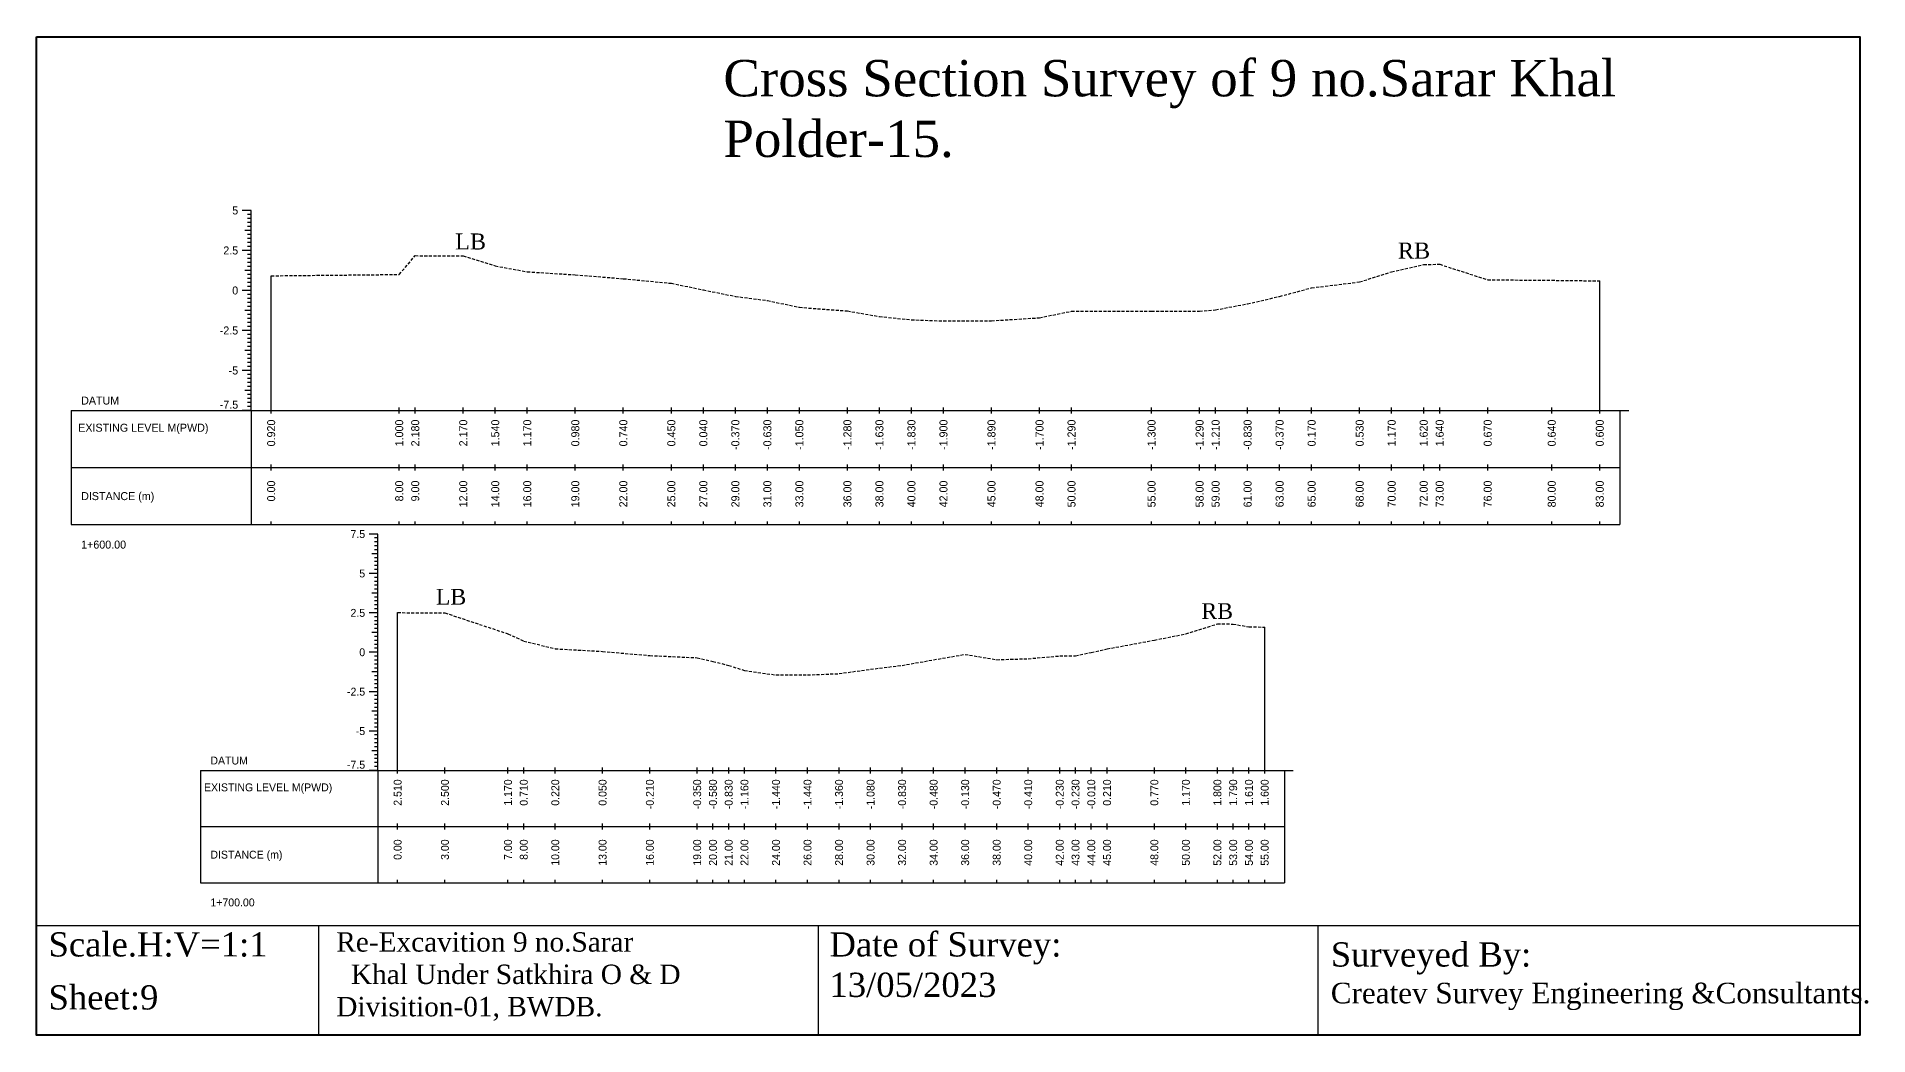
# Model space of a CAD drawing. Header units: inches. Extents: x 2527 to 3799, y -2520 to -1051.
# Drawn here: x 2527.3 to 2678.4, y -2088.1 to -2005.7 of the extents above; entities that cross this region are included whole.
import ezdxf
from ezdxf.enums import TextEntityAlignment as Align

# ---------------------------------------------------------------- set-up
doc = ezdxf.new("R2010")
doc.units = ezdxf.units.IN
doc.header["$MEASUREMENT"] = 0
doc.linetypes.add('HIDDEN', pattern=[0.375, 0.25, -0.125])
doc.layers.add('CS_Drawing', color=7, linetype='Continuous')
doc.layers.add('GL', color=3, linetype='HIDDEN')
doc.styles.add('romans', font='romans.shx')

msp = doc.modelspace()

# ---------------------------------------------------------------- linework, layer by layer
at = {"color": 4, "lineweight": 40}
msp.add_lwpolyline([(2527.34, -2005.72), (2677.68, -2005.72), (2677.68, -2088.08), (2527.34, -2088.08)], close=True, dxfattribs=at)
for points in [[(2677.68, -2005.72), (2677.68, -2088.08)], [(2527.34, -2079.01), (2677.68, -2079.01)], [(2527.34, -2079.01), (2527.34, -2088.08)], [(2550.59, -2079.01), (2550.59, -2088.08)], [(2591.79, -2079.01), (2591.79, -2088.08)], [(2632.99, -2079.01), (2632.99, -2088.08)]]:
    msp.add_lwpolyline(points)
at = {"layer": 'CS_Drawing'}
for p, q in [((2545.03, -2020.05), (2544.29, -2020.05)), ((2545.03, -2020.05), (2544.51, -2020.05)), ((2545.03, -2020.05), (2544.74, -2020.05)), ((2545.03, -2020.38), (2544.74, -2020.38)), ((2545.03, -2020.71), (2544.74, -2020.71)), ((2545.03, -2021.04), (2544.74, -2021.04)), ((2545.03, -2036.55), (2545.03, -2020.05)), ((2545.03, -2021.7), (2544.51, -2021.7)), ((2545.03, -2021.37), (2544.74, -2021.37)), ((2545.03, -2021.7), (2544.74, -2021.7)), ((2545.03, -2022.03), (2544.74, -2022.03)), ((2545.03, -2022.36), (2544.74, -2022.36)), ((2545.03, -2023.35), (2544.29, -2023.35)), ((2545.03, -2023.35), (2544.51, -2023.35)), ((2545.03, -2022.69), (2544.74, -2022.69)), ((2545.03, -2023.02), (2544.74, -2023.02)), ((2545.03, -2023.35), (2544.74, -2023.35)), ((2545.03, -2023.68), (2544.74, -2023.68)), ((2545.03, -2024.01), (2544.74, -2024.01)), ((2545.03, -2025), (2544.51, -2025)), ((2545.03, -2024.34), (2544.74, -2024.34)), ((2545.03, -2024.67), (2544.74, -2024.67)), ((2545.03, -2025), (2544.74, -2025)), ((2545.03, -2025.33), (2544.74, -2025.33)), ((2546.68, -2036.55), (2546.68, -2025.44)), ((2545.03, -2026.65), (2544.29, -2026.65)), ((2545.03, -2026.65), (2544.51, -2026.65)), ((2545.03, -2025.66), (2544.74, -2025.66)), ((2545.03, -2025.99), (2544.74, -2025.99)), ((2545.03, -2026.32), (2544.74, -2026.32)), ((2545.03, -2026.65), (2544.74, -2026.65)), ((2545.03, -2026.98), (2544.74, -2026.98)), ((2656.24, -2036.55), (2656.24, -2025.86)), ((2545.03, -2028.3), (2544.51, -2028.3)), ((2545.03, -2027.31), (2544.74, -2027.31)), ((2545.03, -2027.64), (2544.74, -2027.64)), ((2545.03, -2027.97), (2544.74, -2027.97)), ((2545.03, -2028.3), (2544.74, -2028.3)), ((2545.03, -2029.95), (2544.29, -2029.95)), ((2545.03, -2029.95), (2544.51, -2029.95)), ((2545.03, -2028.63), (2544.74, -2028.63)), ((2545.03, -2028.96), (2544.74, -2028.96)), ((2545.03, -2029.29), (2544.74, -2029.29)), ((2545.03, -2029.62), (2544.74, -2029.62)), ((2545.03, -2029.95), (2544.74, -2029.95)), ((2545.03, -2031.6), (2544.51, -2031.6)), ((2545.03, -2030.28), (2544.74, -2030.28)), ((2545.03, -2030.61), (2544.74, -2030.61)), ((2545.03, -2030.94), (2544.74, -2030.94)), ((2545.03, -2031.27), (2544.74, -2031.27)), ((2545.03, -2031.6), (2544.74, -2031.6)), ((2545.03, -2031.93), (2544.74, -2031.93)), ((2545.03, -2032.26), (2544.74, -2032.26)), ((2545.03, -2032.59), (2544.74, -2032.59)), ((2545.03, -2032.92), (2544.74, -2032.92)), ((2545.03, -2033.25), (2544.29, -2033.25)), ((2545.03, -2033.25), (2544.51, -2033.25)), ((2545.03, -2033.25), (2544.74, -2033.25)), ((2545.03, -2033.58), (2544.74, -2033.58)), ((2545.03, -2033.91), (2544.74, -2033.91)), ((2545.03, -2034.24), (2544.74, -2034.24)), ((2545.03, -2034.57), (2544.74, -2034.57)), ((2545.03, -2034.9), (2544.51, -2034.9)), ((2545.03, -2034.9), (2544.74, -2034.9)), ((2545.03, -2035.23), (2544.74, -2035.23)), ((2545.03, -2035.56), (2544.74, -2035.56)), ((2545.03, -2035.89), (2544.74, -2035.89)), ((2530.18, -2036.55), (2545.03, -2036.55)), ((2530.18, -2036.55), (2530.18, -2045.96)), ((2545.03, -2036.55), (2544.29, -2036.55)), ((2545.03, -2036.55), (2544.51, -2036.55)), ((2545.03, -2036.22), (2544.74, -2036.22)), ((2545.03, -2036.55), (2544.74, -2036.55)), ((2545.03, -2036.55), (2657.89, -2036.55)), ((2545.03, -2036.55), (2545.03, -2045.96)), ((2546.68, -2036.8), (2546.68, -2036.31)), ((2557.24, -2036.8), (2557.24, -2036.31)), ((2558.56, -2036.8), (2558.56, -2036.31)), ((2562.52, -2036.8), (2562.52, -2036.31)), ((2565.16, -2036.8), (2565.16, -2036.31)), ((2567.8, -2036.8), (2567.8, -2036.31)), ((2571.76, -2036.8), (2571.76, -2036.31)), ((2575.72, -2036.8), (2575.72, -2036.31)), ((2579.68, -2036.8), (2579.68, -2036.31)), ((2582.32, -2036.8), (2582.32, -2036.31)), ((2584.96, -2036.8), (2584.96, -2036.31)), ((2587.6, -2036.8), (2587.6, -2036.31)), ((2590.24, -2036.8), (2590.24, -2036.31)), ((2594.2, -2036.8), (2594.2, -2036.31)), ((2596.84, -2036.8), (2596.84, -2036.31)), ((2599.48, -2036.8), (2599.48, -2036.31)), ((2602.12, -2036.8), (2602.12, -2036.31)), ((2606.08, -2036.8), (2606.08, -2036.31)), ((2610.04, -2036.8), (2610.04, -2036.31)), ((2612.68, -2036.8), (2612.68, -2036.31)), ((2619.28, -2036.8), (2619.28, -2036.31)), ((2623.24, -2036.8), (2623.24, -2036.31)), ((2624.56, -2036.8), (2624.56, -2036.31)), ((2627.2, -2036.8), (2627.2, -2036.31)), ((2629.84, -2036.8), (2629.84, -2036.31)), ((2632.48, -2036.8), (2632.48, -2036.31)), ((2636.44, -2036.8), (2636.44, -2036.31)), ((2639.08, -2036.8), (2639.08, -2036.31)), ((2641.72, -2036.8), (2641.72, -2036.31)), ((2643.04, -2036.8), (2643.04, -2036.31)), ((2647, -2036.8), (2647, -2036.31)), ((2652.28, -2036.8), (2652.28, -2036.31)), ((2656.24, -2036.8), (2656.24, -2036.31)), ((2657.89, -2036.55), (2658.64, -2036.55)), ((2657.89, -2036.55), (2658.41, -2036.55)), ((2657.89, -2036.55), (2658.19, -2036.55)), ((2657.89, -2036.55), (2657.89, -2045.96)), ((2530.18, -2041.26), (2545.03, -2041.26)), ((2545.03, -2041.26), (2657.89, -2041.26)), ((2545.03, -2041.26), (2657.89, -2041.26)), ((2546.68, -2041.5), (2546.68, -2041.01)), ((2557.24, -2041.5), (2557.24, -2041.01)), ((2558.56, -2041.5), (2558.56, -2041.01)), ((2562.52, -2041.5), (2562.52, -2041.01)), ((2565.16, -2041.5), (2565.16, -2041.01)), ((2567.8, -2041.5), (2567.8, -2041.01)), ((2571.76, -2041.5), (2571.76, -2041.01)), ((2575.72, -2041.5), (2575.72, -2041.01)), ((2579.68, -2041.5), (2579.68, -2041.01)), ((2582.32, -2041.5), (2582.32, -2041.01)), ((2584.96, -2041.5), (2584.96, -2041.01)), ((2587.6, -2041.5), (2587.6, -2041.01)), ((2590.24, -2041.5), (2590.24, -2041.01)), ((2594.2, -2041.5), (2594.2, -2041.01)), ((2596.84, -2041.5), (2596.84, -2041.01)), ((2599.48, -2041.5), (2599.48, -2041.01)), ((2602.12, -2041.5), (2602.12, -2041.01)), ((2606.08, -2041.5), (2606.08, -2041.01)), ((2610.04, -2041.5), (2610.04, -2041.01)), ((2612.68, -2041.5), (2612.68, -2041.01)), ((2619.28, -2041.5), (2619.28, -2041.01)), ((2623.24, -2041.5), (2623.24, -2041.01)), ((2624.56, -2041.5), (2624.56, -2041.01)), ((2627.2, -2041.5), (2627.2, -2041.01)), ((2629.84, -2041.5), (2629.84, -2041.01)), ((2632.48, -2041.5), (2632.48, -2041.01)), ((2636.44, -2041.5), (2636.44, -2041.01)), ((2639.08, -2041.5), (2639.08, -2041.01)), ((2641.72, -2041.5), (2641.72, -2041.01)), ((2643.04, -2041.5), (2643.04, -2041.01)), ((2647, -2041.5), (2647, -2041.01)), ((2652.28, -2041.5), (2652.28, -2041.01)), ((2656.24, -2041.5), (2656.24, -2041.01)), ((2530.18, -2045.96), (2545.03, -2045.96)), ((2545.03, -2045.96), (2657.89, -2045.96)), ((2546.68, -2045.96), (2546.68, -2045.71)), ((2555.48, -2046.74), (2554.75, -2046.74)), ((2555.48, -2046.74), (2554.97, -2046.74)), ((2555.48, -2046.74), (2555.19, -2046.74)), ((2555.48, -2066.24), (2555.48, -2046.74)), ((2557.24, -2045.96), (2557.24, -2045.71)), ((2558.56, -2045.96), (2558.56, -2045.71)), ((2562.52, -2045.96), (2562.52, -2045.71)), ((2565.16, -2045.96), (2565.16, -2045.71)), ((2567.8, -2045.96), (2567.8, -2045.71)), ((2571.76, -2045.96), (2571.76, -2045.71)), ((2575.72, -2045.96), (2575.72, -2045.71)), ((2579.68, -2045.96), (2579.68, -2045.71)), ((2582.32, -2045.96), (2582.32, -2045.71)), ((2584.96, -2045.96), (2584.96, -2045.71)), ((2587.6, -2045.96), (2587.6, -2045.71)), ((2590.24, -2045.96), (2590.24, -2045.71)), ((2594.2, -2045.96), (2594.2, -2045.71)), ((2596.84, -2045.96), (2596.84, -2045.71)), ((2599.48, -2045.96), (2599.48, -2045.71)), ((2602.12, -2045.96), (2602.12, -2045.71)), ((2606.08, -2045.96), (2606.08, -2045.71)), ((2610.04, -2045.96), (2610.04, -2045.71)), ((2612.68, -2045.96), (2612.68, -2045.71)), ((2619.28, -2045.96), (2619.28, -2045.71)), ((2623.24, -2045.96), (2623.24, -2045.71)), ((2624.56, -2045.96), (2624.56, -2045.71)), ((2627.2, -2045.96), (2627.2, -2045.71)), ((2629.84, -2045.96), (2629.84, -2045.71)), ((2632.48, -2045.96), (2632.48, -2045.71)), ((2636.44, -2045.96), (2636.44, -2045.71)), ((2639.08, -2045.96), (2639.08, -2045.71)), ((2641.72, -2045.96), (2641.72, -2045.71)), ((2643.04, -2045.96), (2643.04, -2045.71)), ((2647, -2045.96), (2647, -2045.71)), ((2652.28, -2045.96), (2652.28, -2045.71)), ((2656.24, -2045.96), (2656.24, -2045.71)), ((2555.48, -2047.06), (2555.19, -2047.06)), ((2555.48, -2047.39), (2555.19, -2047.39)), ((2555.48, -2047.71), (2555.19, -2047.71)), ((2555.48, -2048.04), (2555.19, -2048.04)), ((2555.48, -2048.36), (2554.97, -2048.36)), ((2555.48, -2048.36), (2555.19, -2048.36)), ((2555.48, -2048.69), (2555.19, -2048.69)), ((2555.48, -2049.01), (2555.19, -2049.01)), ((2555.48, -2049.34), (2555.19, -2049.34)), ((2555.48, -2049.66), (2555.19, -2049.66)), ((2555.48, -2049.99), (2554.75, -2049.99)), ((2555.48, -2049.99), (2554.97, -2049.99)), ((2555.48, -2049.99), (2555.19, -2049.99)), ((2555.48, -2050.31), (2555.19, -2050.31)), ((2555.48, -2050.64), (2555.19, -2050.64)), ((2555.48, -2050.96), (2555.19, -2050.96)), ((2555.48, -2051.61), (2554.97, -2051.61)), ((2555.48, -2051.29), (2555.19, -2051.29)), ((2555.48, -2051.61), (2555.19, -2051.61)), ((2555.48, -2051.94), (2555.19, -2051.94)), ((2555.48, -2052.26), (2555.19, -2052.26)), ((2555.48, -2052.59), (2555.19, -2052.59)), ((2555.48, -2053.24), (2554.75, -2053.24)), ((2555.48, -2053.24), (2554.97, -2053.24)), ((2555.48, -2052.91), (2555.19, -2052.91)), ((2555.48, -2053.24), (2555.19, -2053.24)), ((2555.48, -2053.56), (2555.19, -2053.56)), ((2555.48, -2053.89), (2555.19, -2053.89)), ((2555.48, -2054.21), (2555.19, -2054.21)), ((2557.11, -2066.24), (2557.11, -2053.22)), ((2555.48, -2054.86), (2554.97, -2054.86)), ((2555.48, -2054.54), (2555.19, -2054.54)), ((2555.48, -2054.86), (2555.19, -2054.86)), ((2555.48, -2055.19), (2555.19, -2055.19)), ((2555.48, -2055.51), (2555.19, -2055.51)), ((2628.61, -2066.24), (2628.61, -2054.41)), ((2555.48, -2056.49), (2554.75, -2056.49)), ((2555.48, -2056.49), (2554.97, -2056.49)), ((2555.48, -2055.84), (2555.19, -2055.84)), ((2555.48, -2056.16), (2555.19, -2056.16)), ((2555.48, -2056.49), (2555.19, -2056.49)), ((2555.48, -2056.81), (2555.19, -2056.81)), ((2555.48, -2057.14), (2555.19, -2057.14)), ((2555.48, -2058.11), (2554.97, -2058.11)), ((2555.48, -2057.46), (2555.19, -2057.46)), ((2555.48, -2057.79), (2555.19, -2057.79)), ((2555.48, -2058.11), (2555.19, -2058.11)), ((2555.48, -2058.44), (2555.19, -2058.44)), ((2555.48, -2058.76), (2555.19, -2058.76)), ((2555.48, -2059.74), (2554.75, -2059.74)), ((2555.48, -2059.74), (2554.97, -2059.74)), ((2555.48, -2059.09), (2555.19, -2059.09)), ((2555.48, -2059.41), (2555.19, -2059.41)), ((2555.48, -2059.74), (2555.19, -2059.74)), ((2555.48, -2060.06), (2555.19, -2060.06)), ((2555.48, -2061.36), (2554.97, -2061.36)), ((2555.48, -2060.39), (2555.19, -2060.39)), ((2555.48, -2060.71), (2555.19, -2060.71)), ((2555.48, -2061.04), (2555.19, -2061.04)), ((2555.48, -2061.36), (2555.19, -2061.36)), ((2555.48, -2061.69), (2555.19, -2061.69)), ((2555.48, -2062.99), (2554.75, -2062.99)), ((2555.48, -2062.99), (2554.97, -2062.99)), ((2555.48, -2062.01), (2555.19, -2062.01)), ((2555.48, -2062.34), (2555.19, -2062.34)), ((2555.48, -2062.66), (2555.19, -2062.66)), ((2555.48, -2062.99), (2555.19, -2062.99)), ((2555.48, -2063.31), (2555.19, -2063.31)), ((2555.48, -2064.61), (2554.97, -2064.61)), ((2555.48, -2063.64), (2555.19, -2063.64)), ((2555.48, -2063.96), (2555.19, -2063.96)), ((2555.48, -2064.29), (2555.19, -2064.29)), ((2555.48, -2064.61), (2555.19, -2064.61)), ((2540.86, -2066.24), (2555.48, -2066.24)), ((2540.86, -2066.24), (2540.86, -2075.5)), ((2555.48, -2066.24), (2554.75, -2066.24)), ((2555.48, -2066.24), (2554.97, -2066.24)), ((2555.48, -2064.94), (2555.19, -2064.94)), ((2555.48, -2065.26), (2555.19, -2065.26)), ((2555.48, -2065.59), (2555.19, -2065.59)), ((2555.48, -2065.91), (2555.19, -2065.91)), ((2555.48, -2066.24), (2555.19, -2066.24)), ((2555.48, -2066.24), (2630.23, -2066.24)), ((2555.48, -2066.24), (2555.48, -2075.5)), ((2557.11, -2066.48), (2557.11, -2065.99)), ((2561.01, -2066.48), (2561.01, -2065.99)), ((2566.21, -2066.48), (2566.21, -2065.99)), ((2567.51, -2066.48), (2567.51, -2065.99)), ((2570.11, -2066.48), (2570.11, -2065.99)), ((2574.01, -2066.48), (2574.01, -2065.99)), ((2577.91, -2066.48), (2577.91, -2065.99)), ((2581.81, -2066.48), (2581.81, -2065.99)), ((2583.11, -2066.48), (2583.11, -2065.99)), ((2584.41, -2066.48), (2584.41, -2065.99)), ((2585.71, -2066.48), (2585.71, -2065.99)), ((2588.31, -2066.48), (2588.31, -2065.99)), ((2590.91, -2066.48), (2590.91, -2065.99)), ((2593.51, -2066.48), (2593.51, -2065.99)), ((2596.11, -2066.48), (2596.11, -2065.99)), ((2598.71, -2066.48), (2598.71, -2065.99)), ((2601.31, -2066.48), (2601.31, -2065.99)), ((2603.91, -2066.48), (2603.91, -2065.99)), ((2606.51, -2066.48), (2606.51, -2065.99)), ((2609.11, -2066.48), (2609.11, -2065.99)), ((2611.71, -2066.48), (2611.71, -2065.99)), ((2613.01, -2066.48), (2613.01, -2065.99)), ((2614.31, -2066.48), (2614.31, -2065.99)), ((2615.61, -2066.48), (2615.61, -2065.99)), ((2619.51, -2066.48), (2619.51, -2065.99)), ((2622.11, -2066.48), (2622.11, -2065.99)), ((2624.71, -2066.48), (2624.71, -2065.99)), ((2626.01, -2066.48), (2626.01, -2065.99)), ((2627.31, -2066.48), (2627.31, -2065.99)), ((2628.61, -2066.48), (2628.61, -2065.99)), ((2630.23, -2066.24), (2630.96, -2066.24)), ((2630.23, -2066.24), (2630.74, -2066.24)), ((2630.23, -2066.24), (2630.52, -2066.24)), ((2630.23, -2066.24), (2630.23, -2075.5)), ((2540.86, -2070.87), (2555.48, -2070.87)), ((2555.48, -2070.87), (2630.23, -2070.87)), ((2555.48, -2070.87), (2630.23, -2070.87)), ((2557.11, -2071.11), (2557.11, -2070.62)), ((2561.01, -2071.11), (2561.01, -2070.62)), ((2566.21, -2071.11), (2566.21, -2070.62)), ((2567.51, -2071.11), (2567.51, -2070.62)), ((2570.11, -2071.11), (2570.11, -2070.62)), ((2574.01, -2071.11), (2574.01, -2070.62)), ((2577.91, -2071.11), (2577.91, -2070.62)), ((2581.81, -2071.11), (2581.81, -2070.62)), ((2583.11, -2071.11), (2583.11, -2070.62)), ((2584.41, -2071.11), (2584.41, -2070.62)), ((2585.71, -2071.11), (2585.71, -2070.62)), ((2588.31, -2071.11), (2588.31, -2070.62)), ((2590.91, -2071.11), (2590.91, -2070.62)), ((2593.51, -2071.11), (2593.51, -2070.62)), ((2596.11, -2071.11), (2596.11, -2070.62)), ((2598.71, -2071.11), (2598.71, -2070.62)), ((2601.31, -2071.11), (2601.31, -2070.62)), ((2603.91, -2071.11), (2603.91, -2070.62)), ((2606.51, -2071.11), (2606.51, -2070.62)), ((2609.11, -2071.11), (2609.11, -2070.62)), ((2611.71, -2071.11), (2611.71, -2070.62)), ((2613.01, -2071.11), (2613.01, -2070.62)), ((2614.31, -2071.11), (2614.31, -2070.62)), ((2615.61, -2071.11), (2615.61, -2070.62)), ((2619.51, -2071.11), (2619.51, -2070.62)), ((2622.11, -2071.11), (2622.11, -2070.62)), ((2624.71, -2071.11), (2624.71, -2070.62)), ((2626.01, -2071.11), (2626.01, -2070.62)), ((2627.31, -2071.11), (2627.31, -2070.62)), ((2628.61, -2071.11), (2628.61, -2070.62)), ((2557.11, -2075.5), (2557.11, -2075.26)), ((2561.01, -2075.5), (2561.01, -2075.26)), ((2566.21, -2075.5), (2566.21, -2075.26)), ((2567.51, -2075.5), (2567.51, -2075.26)), ((2570.11, -2075.5), (2570.11, -2075.26)), ((2574.01, -2075.5), (2574.01, -2075.26)), ((2577.91, -2075.5), (2577.91, -2075.26)), ((2581.81, -2075.5), (2581.81, -2075.26)), ((2583.11, -2075.5), (2583.11, -2075.26)), ((2584.41, -2075.5), (2584.41, -2075.26)), ((2585.71, -2075.5), (2585.71, -2075.26)), ((2588.31, -2075.5), (2588.31, -2075.26)), ((2590.91, -2075.5), (2590.91, -2075.26)), ((2593.51, -2075.5), (2593.51, -2075.26)), ((2596.11, -2075.5), (2596.11, -2075.26)), ((2598.71, -2075.5), (2598.71, -2075.26)), ((2601.31, -2075.5), (2601.31, -2075.26)), ((2603.91, -2075.5), (2603.91, -2075.26)), ((2606.51, -2075.5), (2606.51, -2075.26)), ((2609.11, -2075.5), (2609.11, -2075.26)), ((2611.71, -2075.5), (2611.71, -2075.26)), ((2613.01, -2075.5), (2613.01, -2075.26)), ((2614.31, -2075.5), (2614.31, -2075.26)), ((2615.61, -2075.5), (2615.61, -2075.26)), ((2619.51, -2075.5), (2619.51, -2075.26)), ((2622.11, -2075.5), (2622.11, -2075.26)), ((2624.71, -2075.5), (2624.71, -2075.26)), ((2626.01, -2075.5), (2626.01, -2075.26)), ((2627.31, -2075.5), (2627.31, -2075.26)), ((2628.61, -2075.5), (2628.61, -2075.26)), ((2540.86, -2075.5), (2555.48, -2075.5)), ((2555.48, -2075.5), (2630.23, -2075.5))]:
    msp.add_line(p, q, dxfattribs=at)
at = {"layer": 'GL'}
for points in [[(2546.68, -2025.44), (2557.24, -2025.33), (2558.56, -2023.78), (2562.52, -2023.79), (2565.16, -2024.62), (2567.8, -2025.11), (2571.76, -2025.36), (2575.72, -2025.68), (2579.68, -2026.06), (2582.32, -2026.6), (2584.96, -2027.14), (2587.6, -2027.48), (2590.24, -2028.04), (2594.2, -2028.34), (2596.84, -2028.8), (2599.48, -2029.07), (2602.12, -2029.16), (2606.08, -2029.15), (2610.04, -2028.9), (2612.68, -2028.36), (2619.28, -2028.37), (2623.24, -2028.36), (2624.56, -2028.25), (2627.2, -2027.75), (2629.84, -2027.14), (2632.48, -2026.43), (2636.44, -2025.95), (2639.08, -2025.11), (2641.72, -2024.51), (2643.04, -2024.49), (2647, -2025.77), (2652.28, -2025.81), (2656.24, -2025.86)], [(2557.11, -2053.22), (2561.01, -2053.24), (2566.21, -2054.97), (2567.51, -2055.56), (2570.11, -2056.2), (2574.01, -2056.42), (2577.91, -2056.76), (2581.81, -2056.94), (2583.11, -2057.24), (2584.41, -2057.57), (2585.71, -2057.99), (2588.31, -2058.36), (2590.91, -2058.36), (2593.51, -2058.25), (2596.11, -2057.89), (2598.71, -2057.57), (2601.31, -2057.11), (2603.91, -2056.66), (2606.51, -2057.1), (2609.11, -2057.02), (2611.71, -2056.79), (2613.01, -2056.79), (2614.31, -2056.5), (2615.61, -2056.21), (2619.51, -2055.49), (2622.11, -2054.97), (2624.71, -2054.15), (2626.01, -2054.16), (2627.31, -2054.39), (2628.61, -2054.41)]]:
    msp.add_lwpolyline(points, dxfattribs=at)

# ---------------------------------------------------------------- texts
at = {"attachment_point": 1, "style": 'romans'}
for s, insert, char_height, width in [('{\\fTimes New Roman|b0|i0|c0|p18;Cross Section Survey of 9 no.Sarar Khal Polder-15.}', (2583.97, -2007.64), 3, 75.7359), ('{\\fTimes New Roman|b0|i0|c0|p18;LB}', (2561.85, -2021.95), 1.32, 115.8593), ('{\\fTimes New Roman|b0|i0|c0|p18;RB}', (2639.59, -2022.7), 1.32, 115.8593), ('{\\fTimes New Roman|b0|i0|c0|p18;LB}', (2560.26, -2051.26), 1.3, 114.1038), ('{\\fTimes New Roman|b0|i0|c0|p18;RB}', (2623.38, -2052.44), 1.3, 114.1038), ('{\\fTimes New Roman|b0|i0|c0|p18;Scale.H:V=1:1}', (2528.32, -2079.58), 2, 22.2708), ('{\\fTimes New Roman|b0|i0|c0|p18;Re-Excavition 9 no.Sarar\\P  Khal Under Satkhira O & D    Divisition-01, BWDB.}', (2552.05, -2079.58), 1.6, 38.8405), ('{\\fTimes New Roman|b0|i0|c0|p18;Date of Survey: 13/05/2023}', (2592.72, -2079.58), 2, 22.2708), ('{\\fTimes New Roman|b0|i0|c0|p18;Surveyed By:                                     \\H0.85x;Createv Survey Engineering &Consultants.}', (2634.06, -2080.41), 2, 45.2193), ('{\\fTimes New Roman|b0|i0|c0|p18;Sheet:9}', (2528.32, -2083.95), 2, 38.8405)]:
    msp.add_mtext(s, dxfattribs=dict(at, insert=insert, char_height=char_height, width=width))
at = {"layer": 'CS_Drawing'}
for s, height, p in [('5', 0.66, (2543.96, -2020.05)), ('2.5', 0.66, (2543.96, -2023.35)), ('0', 0.66, (2543.96, -2026.65)), ('-2.5', 0.66, (2543.96, -2029.95)), ('-5', 0.66, (2543.96, -2033.25)), ('7.5', 0.65, (2554.43, -2046.74)), ('5', 0.65, (2554.43, -2049.99)), ('2.5', 0.65, (2554.43, -2053.24)), ('0', 0.65, (2554.43, -2056.49)), ('-2.5', 0.65, (2554.43, -2059.74)), ('-5', 0.65, (2554.43, -2062.99))]:
    msp.add_text(s, height=height, dxfattribs=at).set_placement(p, align=Align.MIDDLE_RIGHT)
for s, height, p in [('DATUM', 0.66, (2531.01, -2035.73)), ('EXISTING LEVEL M(PWD)', 0.66, (2530.77, -2037.97)), ('DISTANCE (m)', 0.66, (2531.01, -2043.61)), ('1+600.00', 0.66, (2531.01, -2047.61)), ('DATUM', 0.65, (2541.67, -2065.42)), ('EXISTING LEVEL M(PWD)', 0.65, (2541.14, -2067.63)), ('DISTANCE (m)', 0.65, (2541.67, -2073.18)), ('1+700.00', 0.65, (2541.67, -2077.12))]:
    msp.add_text(s, height=height, dxfattribs=at).set_placement(p, align=Align.MIDDLE_LEFT)
for height, p in [(0.66, (2543.96, -2036.4)), (0.65, (2554.43, -2066.09))]:
    msp.add_text('-7.5', height=height, dxfattribs=at).set_placement(p, align=Align.RIGHT)
for s, height, p in [('0.920', 0.66, (2546.68, -2037.3)), ('1.000', 0.66, (2557.24, -2037.3)), ('2.180', 0.66, (2558.56, -2037.3)), ('2.170', 0.66, (2562.52, -2037.3)), ('1.540', 0.66, (2565.16, -2037.3)), ('1.170', 0.66, (2567.8, -2037.3)), ('0.980', 0.66, (2571.76, -2037.3)), ('0.740', 0.66, (2575.72, -2037.3)), ('0.450', 0.66, (2579.68, -2037.3)), ('0.040', 0.66, (2582.32, -2037.3)), ('-0.370', 0.66, (2584.96, -2037.3)), ('-0.630', 0.66, (2587.6, -2037.3)), ('-1.050', 0.66, (2590.24, -2037.3)), ('-1.280', 0.66, (2594.2, -2037.3)), ('-1.630', 0.66, (2596.84, -2037.3)), ('-1.830', 0.66, (2599.48, -2037.3)), ('-1.900', 0.66, (2602.12, -2037.3)), ('-1.890', 0.66, (2606.08, -2037.3)), ('-1.700', 0.66, (2610.04, -2037.3)), ('-1.290', 0.66, (2612.68, -2037.3)), ('-1.300', 0.66, (2619.28, -2037.3)), ('-1.290', 0.66, (2623.24, -2037.3)), ('-1.210', 0.66, (2624.56, -2037.3)), ('-0.830', 0.66, (2627.2, -2037.3)), ('-0.370', 0.66, (2629.84, -2037.3)), ('0.170', 0.66, (2632.48, -2037.3)), ('0.530', 0.66, (2636.44, -2037.3)), ('1.170', 0.66, (2639.08, -2037.3)), ('1.620', 0.66, (2641.72, -2037.3)), ('1.640', 0.66, (2643.04, -2037.3)), ('0.670', 0.66, (2647, -2037.3)), ('0.640', 0.66, (2652.28, -2037.3)), ('0.600', 0.66, (2656.24, -2037.3)), ('0.00', 0.66, (2546.68, -2042.33)), ('8.00', 0.66, (2557.24, -2042.33)), ('9.00', 0.66, (2558.56, -2042.33)), ('12.00', 0.66, (2562.52, -2042.33)), ('14.00', 0.66, (2565.16, -2042.33)), ('16.00', 0.66, (2567.8, -2042.33)), ('19.00', 0.66, (2571.76, -2042.33)), ('22.00', 0.66, (2575.72, -2042.33)), ('25.00', 0.66, (2579.68, -2042.33)), ('27.00', 0.66, (2582.32, -2042.33)), ('29.00', 0.66, (2584.96, -2042.33)), ('31.00', 0.66, (2587.6, -2042.33)), ('33.00', 0.66, (2590.24, -2042.33)), ('36.00', 0.66, (2594.2, -2042.33)), ('38.00', 0.66, (2596.84, -2042.33)), ('40.00', 0.66, (2599.48, -2042.33)), ('42.00', 0.66, (2602.12, -2042.33)), ('45.00', 0.66, (2606.08, -2042.33)), ('48.00', 0.66, (2610.04, -2042.33)), ('50.00', 0.66, (2612.68, -2042.33)), ('55.00', 0.66, (2619.28, -2042.33)), ('58.00', 0.66, (2623.24, -2042.33)), ('59.00', 0.66, (2624.56, -2042.33)), ('61.00', 0.66, (2627.2, -2042.33)), ('63.00', 0.66, (2629.84, -2042.33)), ('65.00', 0.66, (2632.48, -2042.33)), ('68.00', 0.66, (2636.44, -2042.33)), ('70.00', 0.66, (2639.08, -2042.33)), ('72.00', 0.66, (2641.72, -2042.33)), ('73.00', 0.66, (2643.04, -2042.33)), ('76.00', 0.66, (2647, -2042.33)), ('80.00', 0.66, (2652.28, -2042.33)), ('83.00', 0.66, (2656.24, -2042.33)), ('2.510', 0.65, (2557.11, -2066.97)), ('2.500', 0.65, (2561.01, -2066.97)), ('1.170', 0.65, (2566.21, -2066.97)), ('0.710', 0.65, (2567.51, -2066.97)), ('0.220', 0.65, (2570.11, -2066.97)), ('0.050', 0.65, (2574.01, -2066.97)), ('-0.210', 0.65, (2577.91, -2066.97)), ('-0.350', 0.65, (2581.81, -2066.97)), ('-0.580', 0.65, (2583.11, -2066.97)), ('-0.830', 0.65, (2584.41, -2066.97)), ('-1.160', 0.65, (2585.71, -2066.97)), ('-1.440', 0.65, (2588.31, -2066.97)), ('-1.440', 0.65, (2590.91, -2066.97)), ('-1.360', 0.65, (2593.51, -2066.97)), ('-1.080', 0.65, (2596.11, -2066.97)), ('-0.830', 0.65, (2598.71, -2066.97)), ('-0.480', 0.65, (2601.31, -2066.97)), ('-0.130', 0.65, (2603.91, -2066.97)), ('-0.470', 0.65, (2606.51, -2066.97)), ('-0.410', 0.65, (2609.11, -2066.97)), ('-0.230', 0.65, (2611.71, -2066.97)), ('-0.230', 0.65, (2613.01, -2066.97)), ('-0.010', 0.65, (2614.31, -2066.97)), ('0.210', 0.65, (2615.61, -2066.97)), ('0.770', 0.65, (2619.51, -2066.97)), ('1.170', 0.65, (2622.11, -2066.97)), ('1.800', 0.65, (2624.71, -2066.97)), ('1.790', 0.65, (2626.01, -2066.97)), ('1.610', 0.65, (2627.31, -2066.97)), ('1.600', 0.65, (2628.61, -2066.97)), ('0.00', 0.65, (2557.11, -2071.92)), ('3.00', 0.65, (2561.01, -2071.92)), ('7.00', 0.65, (2566.21, -2071.92)), ('8.00', 0.65, (2567.51, -2071.92)), ('10.00', 0.65, (2570.11, -2071.92)), ('13.00', 0.65, (2574.01, -2071.92)), ('16.00', 0.65, (2577.91, -2071.92)), ('19.00', 0.65, (2581.81, -2071.92)), ('20.00', 0.65, (2583.11, -2071.92)), ('21.00', 0.65, (2584.41, -2071.92)), ('22.00', 0.65, (2585.71, -2071.92)), ('24.00', 0.65, (2588.31, -2071.92)), ('26.00', 0.65, (2590.91, -2071.92)), ('28.00', 0.65, (2593.51, -2071.92)), ('30.00', 0.65, (2596.11, -2071.92)), ('32.00', 0.65, (2598.71, -2071.92)), ('34.00', 0.65, (2601.31, -2071.92)), ('36.00', 0.65, (2603.91, -2071.92)), ('38.00', 0.65, (2606.51, -2071.92)), ('40.00', 0.65, (2609.11, -2071.92)), ('42.00', 0.65, (2611.71, -2071.92)), ('43.00', 0.65, (2613.01, -2071.92)), ('44.00', 0.65, (2614.31, -2071.92)), ('45.00', 0.65, (2615.61, -2071.92)), ('48.00', 0.65, (2619.51, -2071.92)), ('50.00', 0.65, (2622.11, -2071.92)), ('52.00', 0.65, (2624.71, -2071.92)), ('53.00', 0.65, (2626.01, -2071.92)), ('54.00', 0.65, (2627.31, -2071.92)), ('55.00', 0.65, (2628.61, -2071.92))]:
    msp.add_text(s, height=height, rotation=90, dxfattribs=at).set_placement(p, align=Align.MIDDLE_RIGHT)

doc.saveas('drawing.dxf')
